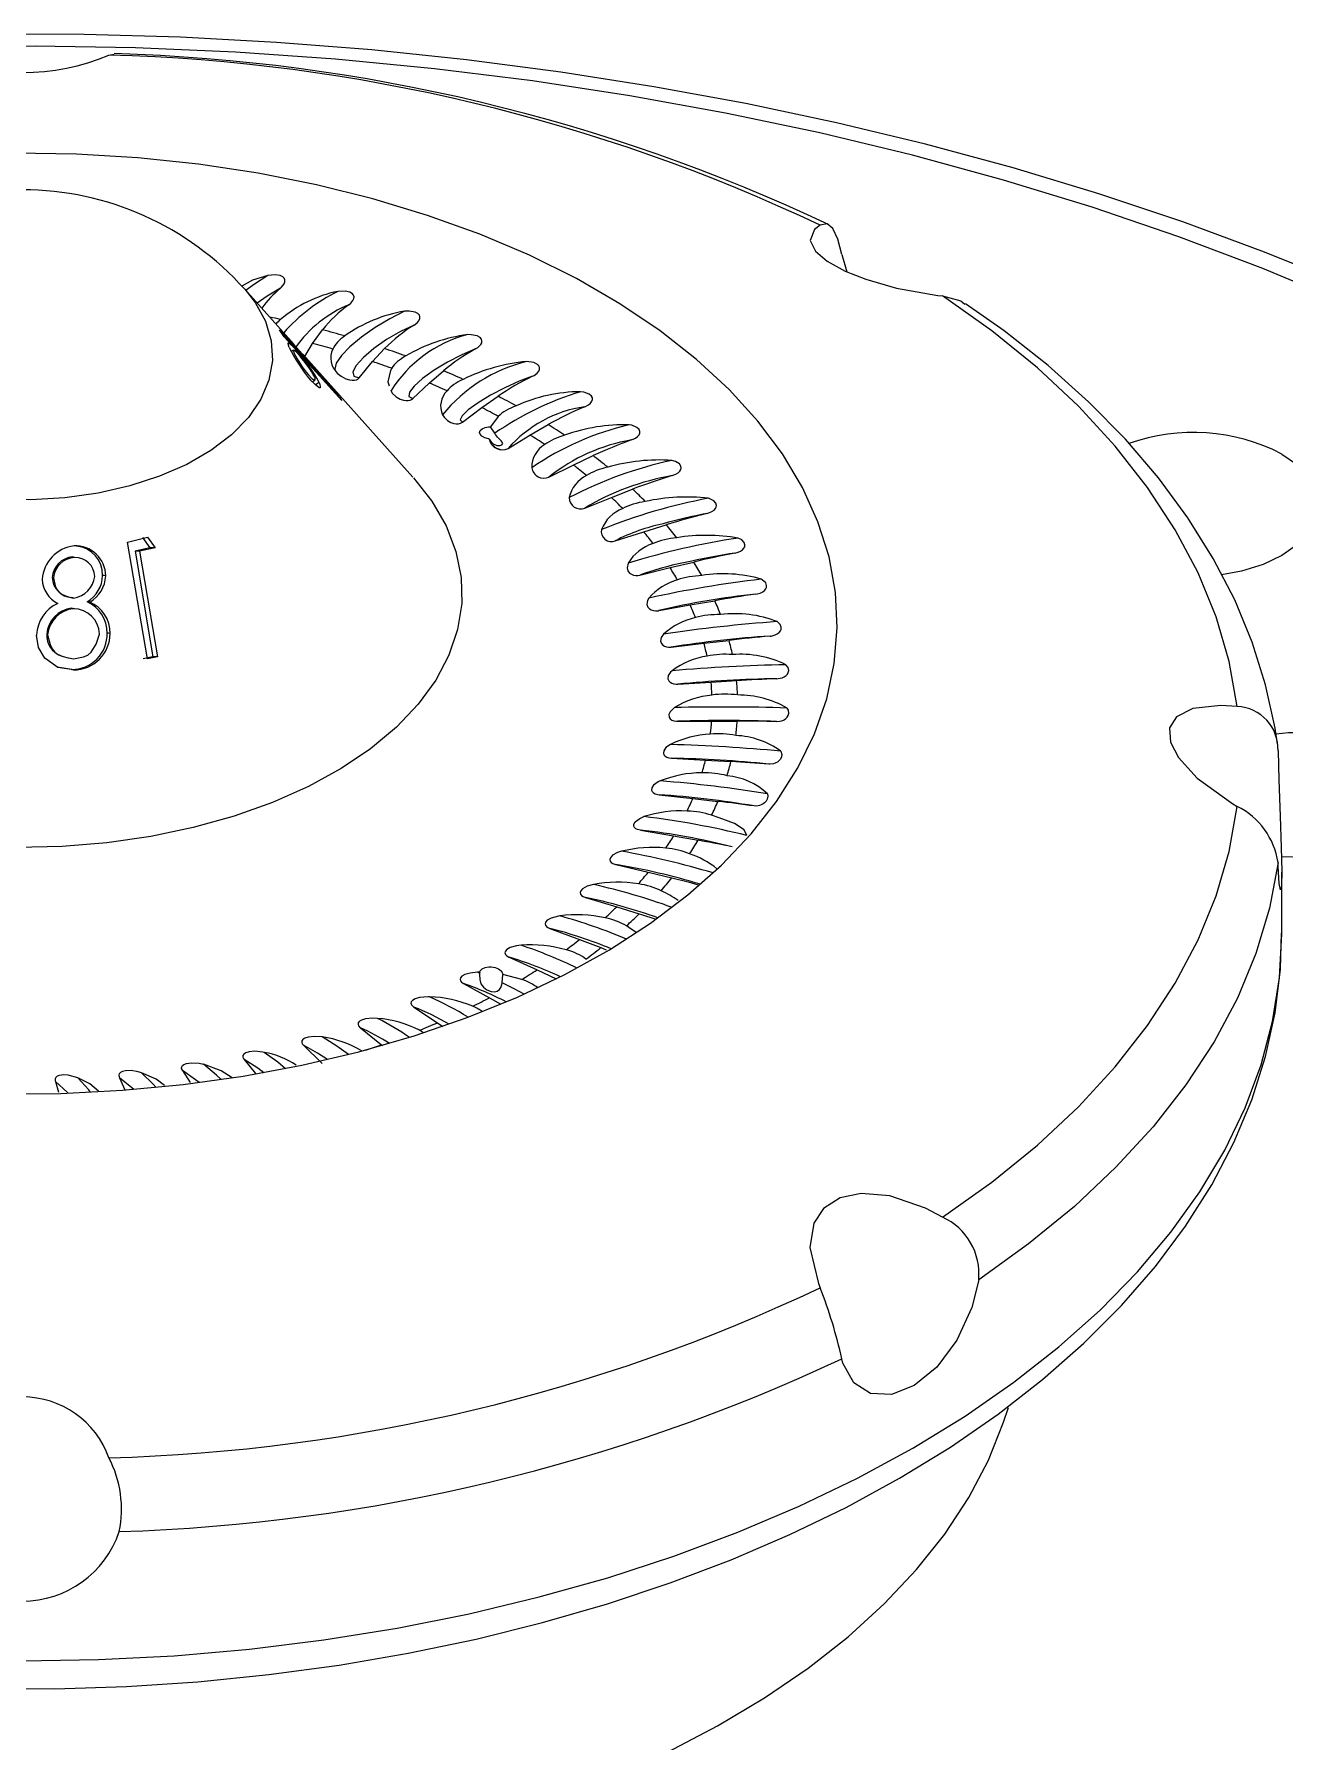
# Model space of a CAD drawing. Header units: millimetres. Extents: x 5 to 416, y 6 to 580.
# Drawn here: x 319.6 to 357.4, y 146.1 to 197.6 of the extents above; entities that cross this region are included whole.
import ezdxf

# ---------------------------------------------------------------- set-up
doc = ezdxf.new("R2010")
doc.units = ezdxf.units.MM
doc.linetypes.add('SLD-Solido', pattern=[0])
doc.layers.add('D', color=3, linetype='SLD-Solido', lineweight=25)

msp = doc.modelspace()

# ---------------------------------------------------------------- linework, layer by layer
at = {"layer": 'D'}
for p, q in [((321.88472, 196.97847), (322.04503, 197.00249)), ((344.00002, 190.9612), (344.15354, 190.44276)), ((327.47542, 188.24593), (325.98033, 189.91596)), ((327.03142, 188.68547), (328.38017, 187.18958)), ((327.1702, 188.47937), (327.03142, 188.68547)), ((328.03069, 188.28079), (328.32632, 188.69281)), ((328.91497, 186.55616), (327.1702, 188.47937)), ((327.45666, 188.07793), (327.39295, 188.0317)), ((328.38017, 187.18958), (327.46894, 188.24033)), ((327.79444, 187.88959), (328.03069, 188.28079)), ((329.83927, 187.73286), (330.20343, 188.12617)), ((331.0592, 184.24284), (327.73183, 187.95953)), ((329.43307, 187.23661), (329.83927, 187.73286)), ((328.01889, 187.11845), (328.09839, 187.17175)), ((328.23198, 187.10546), (328.117, 187.02548)), ((331.04962, 186.61459), (331.5461, 187.08524)), ((331.5461, 187.08524), (331.97529, 187.45604)), ((328.88549, 186.59882), (328.91497, 186.55616)), ((330.3901, 186.87392), (330.41711, 186.80078)), ((333.13476, 186.34415), (333.62484, 186.68888)), ((332.55277, 185.90409), (333.13476, 186.34415)), ((333.63206, 186.07938), (333.39656, 185.76157)), ((333.52493, 185.56756), (333.39656, 185.76157)), ((333.92805, 185.11195), (334.58994, 185.51674)), ((334.58994, 185.51674), (335.13619, 185.83208)), ((333.35793, 185.40037), (333.36657, 185.36603)), ((333.35793, 185.40037), (333.36841, 185.37896)), ((335.16221, 184.24581), (335.89763, 184.61097)), ((335.89763, 184.61097), (336.49479, 184.89389)), ((336.24337, 183.31401), (337.04523, 183.63557)), ((337.04523, 183.63557), (337.68755, 183.88333)), ((322.44877, 182.28831), (323.04438, 182.43015)), ((322.89459, 182.42554), (323.12249, 182.10817)), ((323.04438, 182.43015), (323.27784, 182.11441)), ((337.16111, 182.32552), (338.02169, 182.59993)), ((338.02169, 182.59993), (338.70298, 182.81016)), ((323.0436, 178.75899), (322.44877, 182.28831)), ((323.12249, 182.10817), (322.67125, 182.01108)), ((322.80863, 182.01229), (322.67125, 182.01108)), ((322.67125, 182.01108), (323.21346, 178.82749)), ((323.27784, 182.11441), (322.80863, 182.01229)), ((322.80863, 182.01229), (323.3449, 178.8272)), ((323.27784, 182.11441), (323.12249, 182.10817)), ((337.90659, 181.28986), (338.81761, 181.51403)), ((338.81761, 181.51403), (339.53132, 181.68469)), ((320.20832, 181.20245), (320.17293, 181.21714)), ((338.47265, 180.217), (339.42533, 180.38832)), ((339.42533, 180.38832), (340.16457, 180.51777)), ((339.83898, 179.23364), (340.59665, 179.32064)), ((323.21346, 178.82749), (322.92188, 178.76157)), ((323.3449, 178.8272), (323.0436, 178.75899)), ((323.3449, 178.8272), (323.21346, 178.82749)), ((338.85381, 179.11728), (339.83898, 179.23364)), ((320.7661, 178.44293), (320.32697, 178.51562)), ((339.04642, 178.00129), (340.05459, 178.06111)), ((340.05459, 178.06111), (340.82338, 178.10482)), ((339.04863, 176.87977), (340.07008, 176.88203)), ((340.07008, 176.88203), (340.84259, 176.88203)), ((338.86039, 175.76353), (339.8853, 175.70776)), ((339.8853, 175.70776), (340.65409, 175.66405)), ((338.48354, 174.66331), (339.50203, 174.54959)), ((339.50203, 174.54959), (340.2597, 174.46259)), ((337.9217, 173.58972), (338.92396, 173.41869)), ((338.92396, 173.41869), (339.66321, 173.28923)), ((337.18028, 172.55308), (338.15666, 172.32594)), ((338.15666, 172.32594), (338.87037, 172.15528)), ((357.27487, 170.46323), (357.27487, 172.33114)), ((336.26642, 171.56339), (337.20752, 171.28187)), ((337.20752, 171.28187), (337.88881, 171.07164)), ((335.18893, 170.63018), (336.08568, 170.29653)), ((336.08568, 170.29653), (336.728, 170.04877)), ((333.95817, 169.76243), (334.80194, 169.37942)), ((333.07203, 169.30547), (333.00539, 169.30461)), ((333.07203, 169.30547), (333.0704, 169.27894)), ((333.74995, 168.98489), (333.76641, 169.2435)), ((334.3433, 169.09233), (333.76641, 169.2435)), ((334.80194, 169.37942), (335.37871, 169.10617)), ((332.586, 168.9685), (333.36866, 168.53936)), ((333.36866, 168.53936), (333.71072, 168.3419)), ((331.08564, 168.25603), (331.79966, 167.78445)), ((329.47154, 167.63189), (330.11004, 167.12195)), ((331.79966, 167.78445), (331.95902, 167.67236)), ((327.75924, 167.10209), (328.31606, 166.55825)), ((330.11004, 167.12195), (330.13763, 167.09811)), ((325.96522, 166.67173), (326.30615, 166.25595)), ((320.26864, 166.01372), (320.36363, 165.69091)), ((322.2018, 166.12492), (322.36781, 165.76375)), ((324.10678, 166.34496), (324.33842, 165.97933))]:
    msp.add_line(p, q, dxfattribs=at)
at = {"layer": 'D', "flags": 128}
for points in [[(367.01455, 186.17136), (365.90261, 186.79879), (363.73177, 187.94536), (361.48048, 189.03509), (359.15291, 190.06621), (356.75337, 191.03706), (354.28629, 191.94605), (351.7562, 192.79172), (349.16768, 193.57269), (346.52545, 194.28771), (343.83427, 194.93563), (341.09901, 195.51539), (338.32458, 196.02607), (335.51598, 196.46682), (332.67826, 196.83694), (329.8165, 197.13582), (326.93586, 197.36299), (324.04148, 197.51805), (321.13857, 197.60078), (318.23234, 197.61102), (315.32798, 197.54877), (312.43075, 197.41413), (309.54583, 197.20733), (306.67839, 196.92869), (303.83359, 196.57869), (301.01651, 196.15789), (298.23221, 195.66697), (295.48568, 195.10674), (292.78185, 194.4781), (290.12558, 193.78206), (287.52164, 193.01974), (284.97472, 192.19236), (282.48942, 191.30122), (280.07025, 190.34775), (277.7216, 189.33345), (275.44778, 188.25993), (273.25299, 187.12888), (271.14131, 185.9421), (269.11673, 184.70148), (267.18314, 183.40903), (265.34434, 182.06689), (263.60404, 180.67737), (261.9658, 179.2429), (260.43301, 177.76606), (259.00892, 176.24963), (257.69661, 174.69658), (256.4989, 173.11007), (255.41835, 171.49348), (254.45718, 169.85032), (253.61727, 168.18427), (252.90009, 166.49903), (252.30668, 164.79831), (251.83769, 163.08573), (251.49345, 161.36474), (251.27399, 159.63862), (251.26215, 159.42291)], [(366.01463, 186.07234), (363.82262, 187.28101), (361.53693, 188.4304), (359.16237, 189.51809), (356.70391, 190.54178), (354.16674, 191.49933), (351.5562, 192.38872), (348.87777, 193.20809), (346.13708, 193.9557), (343.3399, 194.63), (340.49212, 195.22955), (337.5997, 195.7531), (334.66876, 196.19954), (331.70544, 196.56794), (328.71598, 196.85753), (325.70666, 197.06769), (322.68382, 197.19799), (319.65381, 197.24814), (316.623, 197.21805), (313.59777, 197.10777), (310.58448, 196.91754), (307.58946, 196.64776), (304.61902, 196.29899), (301.6794, 195.87197), (298.77678, 195.3676), (295.91727, 194.78694), (293.10689, 194.13121), (290.35153, 193.40178), (287.657, 192.6002), (285.02896, 191.72814), (282.47295, 190.78745), (279.99432, 189.78009), (277.59831, 188.7082), (275.28994, 187.57401), (273.07407, 186.37993), (270.95537, 185.12845), (268.93828, 183.82222), (267.02705, 182.46397), (265.2257, 181.05656), (263.53801, 179.60296), (261.96754, 178.10622), (260.51759, 176.56949), (259.1912, 174.996), (257.99117, 173.38907), (256.92003, 171.75205), (255.98001, 170.08842), (255.1731, 168.40164), (254.50101, 166.69529), (253.96513, 164.97295), (253.5666, 163.23823), (253.30626, 161.49479), (253.18465, 159.74629), (253.20203, 157.99641), (253.35835, 156.24883), (253.65331, 154.50723), (254.08626, 152.77526), (254.65631, 151.05658), (255.36225, 149.35479), (256.20261, 147.67347), (257.1756, 146.01616), (258.27919, 144.38635), (259.51106, 142.78746), (260.86861, 141.22285), (262.34898, 139.69582), (263.94908, 138.20957), (265.66552, 136.76724), (267.49471, 135.37185), (269.43279, 134.02634), (271.47569, 132.73354), (273.61911, 131.49617), (275.85855, 130.31683), (278.18929, 129.198), (280.60644, 128.14203), (283.1049, 127.15115), (285.67943, 126.22743), (288.32462, 125.37283), (291.03489, 124.58913), (293.80455, 123.87799), (296.62778, 123.24091), (299.49863, 122.67921), (302.41108, 122.19408), (305.35898, 121.78655), (308.33615, 121.45747), (311.33633, 121.20753), (314.3532, 121.03726), (317.38043, 120.94701), (320.41163, 120.93698), (323.44045, 121.00718), (326.46051, 121.15747), (329.46545, 121.38754), (332.44896, 121.6969), (335.40477, 122.08489), (338.32666, 122.55071), (341.20848, 123.09336), (344.04417, 123.71173), (346.82778, 124.40449), (349.55344, 125.17019), (352.21542, 126.00723), (354.80813, 126.91385), (357.32611, 127.88813), (359.76407, 128.92803), (362.11688, 130.03136), (364.37959, 131.1958), (366.54745, 132.4189), (368.61589, 133.69809), (370.58057, 135.03068), (372.43735, 136.41387), (374.18232, 137.84475), (375.81183, 139.32031), (377.32244, 140.83744), (378.71097, 142.39296), (379.97451, 143.9836), (381.1104, 145.606), (382.11624, 147.25676), (382.98993, 148.9324), (383.72963, 150.62941), (384.33378, 152.34421), (384.8011, 154.07319), (385.13063, 155.81273), (385.32165, 157.55916), (385.37378, 159.30881), (385.28691, 161.05799), (385.06121, 162.80305), (384.69716, 164.54029), (384.19552, 166.26607), (383.55736, 167.97675), (382.78401, 169.66875), (381.8771, 171.33851), (380.83853, 172.9825), (379.6705, 174.59728), (378.37545, 176.17944), (376.95611, 177.72567), (375.41547, 179.2327), (373.75677, 180.69738), (371.98349, 182.11661), (370.09935, 183.48742), (368.10834, 184.80692), (366.01463, 186.07234)], [(301.89065, 169.79449), (303.25518, 169.06425), (304.71148, 168.39567), (306.25119, 167.79258), (307.8655, 167.25845), (309.54516, 166.79633), (311.28056, 166.40886), (313.06174, 166.09827), (314.87851, 165.86634), (316.72046, 165.71438), (318.57705, 165.64329), (320.43763, 165.65345), (322.29155, 165.74482), (324.12819, 165.91687), (325.93704, 166.16861), (327.70772, 166.4986), (329.4301, 166.90495), (331.09431, 167.38535), (332.69082, 167.93702), (334.21049, 168.55681), (335.64461, 169.24118), (336.98496, 169.9862), (338.22387, 170.78761), (339.35424, 171.64081), (340.3696, 172.54092), (341.26413, 173.48279), (342.03271, 174.46101), (342.67093, 175.46998), (343.17514, 176.50393), (343.54246, 177.55693), (343.77077, 178.62295), (343.85877, 179.69589), (343.80596, 180.7696), (343.61263, 181.83792), (343.2799, 182.89475), (342.80967, 183.93402), (342.20464, 184.94979), (341.46827, 185.93623), (340.60477, 186.88769), (339.6191, 187.79873), (338.5169, 188.66413), (337.30448, 189.47893), (335.9888, 190.23846), (334.57737, 190.93837), (333.07829, 191.57466), (331.50015, 192.14368), (329.85199, 192.64216), (328.14324, 193.06726), (326.38369, 193.41654), (324.58342, 193.688), (322.75275, 193.88008), (320.90215, 193.99168), (319.04224, 194.02217), (317.18365, 193.97137), (315.33705, 193.83957), (313.513, 193.62752), (311.72195, 193.33645), (309.97417, 192.96801), (308.27966, 192.52432), (306.64813, 192.00792), (305.08892, 191.42176), (303.61097, 190.76921), (302.22274, 190.054), (300.93219, 189.28024), (299.7467, 188.45234), (298.67307, 187.57505), (297.71744, 186.65341), (296.88529, 185.69268), (296.18138, 184.69837), (295.60975, 183.67617), (295.17368, 182.63195), (294.87565, 181.57168), (294.71738, 180.50143), (294.69978, 179.42734), (294.82293, 178.35556), (295.08615, 177.29222), (295.48792, 176.24342), (296.02593, 175.21517), (296.69712, 174.21335), (297.49762, 173.2437), (298.42287, 172.31178), (299.46755, 171.42292), (300.62569, 170.58222), (301.89065, 169.79449)], [(343.34943, 191.84582), (343.17141, 191.71387), (343.03956, 191.38743), (343.20298, 191.06236), (343.55562, 190.76409), (344.09851, 190.46482), (344.72274, 190.21465), (345.64735, 189.94794), (346.90152, 189.72992), (347.04032, 189.71511)], [(344.00002, 190.9612), (343.88037, 191.42828), (343.72849, 191.74767), (343.55976, 191.88616), (343.34943, 191.84582)], [(326.68393, 190.32967), (326.21895, 190.18697), (325.89161, 190.00991)], [(326.68393, 190.32967), (326.25007, 190.04963), (326.01713, 189.87486)], [(327.06407, 189.94941), (327.08953, 189.97251), (327.17191, 190.07427), (327.19586, 190.13646), (327.19527, 190.20182), (327.17133, 190.25191), (327.13277, 190.2894), (327.05028, 190.3294), (326.89581, 190.35159), (326.68393, 190.32967)], [(325.98033, 189.91596), (326.29665, 189.5139), (326.60829, 188.94705), (326.78333, 188.36098), (326.81851, 187.76661), (326.71315, 187.17501), (326.46924, 186.5972), (326.09131, 186.04395), (325.5864, 185.52555), (324.96392, 185.05168), (324.23547, 184.63115), (323.4146, 184.2718), (322.51663, 183.98032), (321.55826, 183.76215), (320.55736, 183.62134), (319.53257, 183.56052), (318.50298, 183.58083), (317.48776, 183.68188), (316.50584, 183.86179), (315.5755, 184.11721), (314.71407, 184.44338), (313.9376, 184.83423), (313.26056, 185.28248), (312.69555, 185.77977), (312.2531, 186.31685), (311.94145, 186.8837), (311.76641, 187.46977), (311.73124, 188.06414), (311.83659, 188.65574), (312.0805, 189.23354), (312.45843, 189.7868), (312.56941, 189.91596)], [(327.06407, 189.94941), (326.65491, 189.70513), (326.36124, 189.49048)], [(329.12569, 189.44914), (329.18056, 189.49461), (329.24717, 189.57152), (329.27645, 189.63588), (329.28058, 189.68995), (329.26398, 189.74051), (329.23129, 189.78074), (329.15813, 189.82563), (329.01628, 189.85837), (328.79121, 189.84966)], [(355.93129, 177.3238), (355.68772, 178.68093), (355.29354, 180.02622), (354.75038, 181.35409), (354.06049, 182.65907), (353.22672, 183.93574), (352.25251, 185.17884), (351.14191, 186.38321), (349.89949, 187.54388), (348.53041, 188.65605), (347.04032, 189.71511)], [(347.04032, 189.71511), (347.58974, 189.56324), (347.71626, 189.46245)], [(330.80683, 189.25272), (330.35729, 189.02292), (329.9132, 188.7554), (329.50441, 188.46815), (329.1584, 188.18049), (328.89843, 187.91174), (328.74198, 187.67997), (328.69956, 187.50077), (328.7198, 187.43881)], [(331.09243, 188.83461), (331.18103, 188.9028), (331.23237, 188.96111), (331.26442, 189.02934), (331.26761, 189.08144), (331.25144, 189.12945), (331.20891, 189.17856), (331.12072, 189.22595), (330.94405, 189.25664), (330.80683, 189.25272)], [(357.14363, 176.18478), (357.07329, 176.67488), (356.78883, 177.978), (356.38265, 179.26677), (355.85522, 180.53915), (355.2073, 181.79169), (354.43999, 183.02055), (353.55497, 184.22151), (352.55468, 185.3901), (351.44238, 186.52178), (350.22207, 187.61215), (348.89837, 188.65709), (347.72736, 189.47739)], [(331.09243, 188.83461), (330.67775, 188.63717), (330.25919, 188.3932), (329.87518, 188.1251), (329.56096, 187.85747), (329.34536, 187.61488), (329.24819, 187.41959), (329.27835, 187.28952), (329.43307, 187.23661)], [(327.32499, 188.15669), (327.29234, 188.26855), (327.29112, 188.29994), (327.31085, 188.30047), (327.35118, 188.27056), (327.41078, 188.21251), (327.56078, 188.04801)], [(327.37695, 188.34793), (328.14895, 187.48397), (328.88549, 186.59882)], [(327.64289, 187.90523), (327.54188, 188.01436), (327.49596, 188.05923), (327.46847, 188.07921), (327.45396, 188.056), (327.46493, 187.9929)], [(332.94537, 188.11176), (332.53391, 187.93775), (332.10482, 187.71782), (331.69749, 187.47216), (331.3493, 187.22332), (331.0922, 186.99413), (330.9498, 186.80564), (330.93515, 186.67513), (331.04962, 186.61459)], [(332.94537, 188.11176), (333.02018, 188.16008), (333.1058, 188.24391), (333.13412, 188.29824), (333.14138, 188.35592), (333.12773, 188.40368), (333.08676, 188.45531), (332.99714, 188.50711), (332.81156, 188.54353), (332.7114, 188.5446)], [(334.66666, 187.28755), (334.71703, 187.31453), (334.80704, 187.37931), (334.85699, 187.43837), (334.87919, 187.49079), (334.88112, 187.54398), (334.86498, 187.58898), (334.81572, 187.64436), (334.70491, 187.69992), (334.48656, 187.73213)], [(327.90196, 187.3359), (328.00752, 187.22647), (328.05229, 187.18675), (328.0816, 187.1691), (328.09817, 187.17166), (328.10518, 187.19237), (328.1036, 187.22357), (328.09761, 187.25995)], [(328.23198, 187.10546), (328.25122, 187.04034), (328.26262, 186.98205), (328.25751, 186.94291), (328.22531, 186.94161), (328.10258, 187.03665), (327.95528, 187.18063)], [(328.77402, 187.38618), (328.892, 187.28691), (329.02916, 187.21572), (329.13928, 187.18158), (329.22589, 187.16862), (329.29413, 187.16909), (329.35498, 187.18143), (329.39727, 187.20183), (329.43307, 187.23661)], [(330.41649, 187.52919), (330.37961, 187.4659), (330.2981, 187.12307), (330.34244, 187.00298)], [(334.66666, 187.28755), (334.26238, 187.13667), (333.8269, 186.94126), (333.40016, 186.71926), (333.02135, 186.49103), (332.72523, 186.27753), (332.53897, 186.09836), (332.47967, 185.96995), (332.55277, 185.90409)], [(330.41711, 186.80078), (330.43284, 186.7794), (330.55579, 186.66526), (330.67529, 186.60044), (330.77209, 186.56891), (330.85113, 186.55636), (330.91609, 186.55662), (330.97393, 186.56817), (331.01757, 186.58832), (331.04962, 186.61459)], [(336.23971, 186.3699), (336.35117, 186.4284), (336.41183, 186.47677), (336.45746, 186.53722), (336.47378, 186.5874), (336.47173, 186.63609), (336.44565, 186.69136), (336.37597, 186.7522), (336.2173, 186.80923), (336.11523, 186.82313)], [(331.95289, 186.12523), (331.99628, 186.05495), (332.10101, 185.9548), (332.20505, 185.89615), (332.29109, 185.86704), (332.36397, 185.85506), (332.437, 185.85653), (332.49105, 185.86937), (332.54834, 185.90055), (332.55277, 185.90409)], [(333.35793, 185.40037), (333.33663, 185.4041), (333.22812, 185.4353), (333.14151, 185.48138), (333.08593, 185.53694), (333.06701, 185.59643), (333.08709, 185.65415), (333.1446, 185.70415), (333.23325, 185.74079), (333.34272, 185.75965), (333.39656, 185.76157)], [(333.36841, 185.37896), (333.38545, 185.34836), (333.47468, 185.25298), (333.5854, 185.2029), (333.68052, 185.19919), (333.74427, 185.22292), (333.76701, 185.26088), (333.7511, 185.3018), (333.71561, 185.34436), (333.66332, 185.39827), (333.61109, 185.45376), (333.54755, 185.53283), (333.52493, 185.56756)], [(337.64938, 185.36767), (337.77349, 185.4257), (337.83368, 185.47025), (337.88055, 185.52671), (337.90013, 185.57589), (337.90197, 185.62408), (337.88082, 185.6812), (337.81634, 185.74625), (337.66145, 185.81108), (337.58171, 185.82634)], [(338.88209, 184.29049), (338.98728, 184.33084), (339.05678, 184.37172), (339.11536, 184.4269), (339.1431, 184.47451), (339.1537, 184.5233), (339.14443, 184.57991), (339.09926, 184.6466), (338.97827, 184.72027), (338.8719, 184.75137)], [(357.27984, 184.94336), (357.7462, 184.61531), (358.09274, 184.24104), (358.30614, 183.83493), (358.37819, 183.41259), (358.30613, 182.99026), (358.09274, 182.58415), (357.7462, 182.20988), (357.27984, 181.88183), (356.71158, 181.6126), (356.06325, 181.41255), (355.45729, 181.30134)], [(331.07518, 184.22493), (331.62597, 183.52028), (332.05803, 182.77235), (332.35458, 182.00273), (332.51249, 181.2196), (332.53007, 180.43124), (332.40715, 179.64601), (332.14502, 178.87224), (331.74646, 178.11814), (331.2157, 177.39168), (330.55837, 176.70058), (329.78143, 176.05217), (328.89311, 175.4533), (327.90284, 174.91034), (326.82111, 174.42904), (325.65939, 174.01449), (324.42999, 173.6711), (323.14595, 173.4025), (321.82087, 173.21155), (320.4688, 173.10026), (319.10408, 173.06981), (317.74117, 173.12053), (316.39452, 173.25188), (315.07839, 173.46247), (313.80676, 173.75007), (312.59308, 174.11162), (311.45023, 174.54329), (310.39033, 175.04051), (309.42461, 175.59802), (308.5633, 176.20989), (307.81553, 176.86964), (307.18924, 177.57028), (306.69106, 178.30438), (306.32627, 179.06416), (306.09874, 179.84157), (306.01087, 180.62836), (306.06361, 181.4162), (306.2564, 182.19673), (306.58718, 182.96168), (307.05245, 183.70294), (307.47727, 184.22798)], [(339.92598, 183.14876), (339.98631, 183.16622), (340.07819, 183.2055), (340.14637, 183.25307), (340.18581, 183.29823), (340.20919, 183.34825), (340.21482, 183.39445), (340.19831, 183.4574), (340.13305, 183.5332), (339.97335, 183.60858)], [(340.77099, 181.95345), (340.86721, 181.97883), (340.93989, 182.01015), (341.0068, 182.05637), (341.04525, 182.09986), (341.0688, 182.1473), (341.07648, 182.20277), (341.05735, 182.27141), (340.97941, 182.35553), (340.87546, 182.40896)], [(320.84574, 181.82512), (320.81488, 181.83136), (320.78402, 181.83759)], [(337.54834, 181.64955), (337.5175, 181.50957), (337.54489, 181.41663), (337.5966, 181.35264), (337.65314, 181.31378), (337.71211, 181.29024), (337.77859, 181.27823), (337.84042, 181.27851), (337.90659, 181.28986)], [(320.20832, 181.20245), (320.26662, 180.96153), (320.31598, 180.85318), (320.38014, 180.77277), (320.46404, 180.71291), (320.57672, 180.66269), (320.6951, 180.62687), (320.81906, 180.59656)], [(321.78673, 181.2693), (321.73944, 181.27326), (321.69215, 181.27722)], [(341.40897, 180.71608), (341.53639, 180.7467), (341.61249, 180.78262), (341.66484, 180.82231), (341.7045, 180.87106), (341.72444, 180.91618), (341.7304, 180.97694), (341.70312, 181.05476), (341.5973, 181.14948), (341.56955, 181.16408)], [(320.81907, 180.59656), (320.79092, 180.60307), (320.76278, 180.60959)], [(321.30413, 180.47587), (321.26752, 180.48142), (321.23092, 180.48697)], [(338.17516, 180.59529), (338.13641, 180.52586), (338.11901, 180.40354), (338.14749, 180.32668), (338.19494, 180.27346), (338.24815, 180.23994), (338.31598, 180.21712), (338.37934, 180.20952), (338.46567, 180.21576), (338.47265, 180.217)], [(320.81235, 180.27647), (320.78485, 180.28305), (320.75734, 180.28962)], [(320.89755, 180.2578), (320.84993, 180.26848), (320.80197, 180.27941)], [(341.8338, 179.44857), (341.86313, 179.45184), (341.98903, 179.4827), (342.05293, 179.51418), (342.11007, 179.55949), (342.14561, 179.60562), (342.16496, 179.64977), (342.17172, 179.71591), (342.13955, 179.80267), (342.04893, 179.88592)], [(319.9466, 178.77954), (319.75939, 179.10649), (319.70081, 179.48233)], [(320.03428, 179.49215), (320.02124, 179.49974), (320.00821, 179.50734)], [(320.03428, 179.49215), (320.10973, 179.19134), (320.16945, 179.06259), (320.2554, 178.95969), (320.36239, 178.88882), (320.50577, 178.83144), (320.65615, 178.79245), (320.71424, 178.78029), (320.81352, 178.76068)], [(320.81352, 178.76068), (321.11432, 178.82207), (321.24446, 178.87682), (321.35096, 178.95991), (321.49798, 179.20555), (321.55041, 179.35381), (321.5968, 179.50935)], [(321.92019, 179.53068), (321.87518, 179.53502), (321.83016, 179.53935)], [(338.61996, 179.51064), (338.54761, 179.40419), (338.53013, 179.29334), (338.55416, 179.22524), (338.59696, 179.17609), (338.64724, 179.14416), (338.71085, 179.12243), (338.77348, 179.1141), (338.85381, 179.11728)], [(320.4288, 178.85828), (320.44029, 178.85406), (320.45162, 178.84987)], [(320.81591, 178.4293), (320.34459, 178.50373), (319.9466, 178.77954)], [(320.81591, 178.4293), (320.791, 178.43612), (320.7661, 178.44293)], [(338.87845, 178.40604), (338.83357, 178.36409), (338.76203, 178.25584), (338.75152, 178.15949), (338.77503, 178.10089), (338.81545, 178.05754), (338.86497, 178.02817), (338.92566, 178.00883), (339.00507, 178.00029), (339.04642, 178.00129)], [(342.04136, 178.16313), (342.08138, 178.16583), (342.19774, 178.19055), (342.25974, 178.21835), (342.31719, 178.25931), (342.35649, 178.303), (342.38089, 178.34596), (342.39687, 178.41168), (342.37966, 178.50011), (342.30898, 178.58678)], [(338.94815, 177.29214), (338.8147, 177.16631), (338.78031, 177.08795), (338.78754, 177.00155), (338.81686, 176.95645), (338.86918, 176.91705), (338.9291, 176.89379), (339.00863, 176.881), (339.04863, 176.87977)], [(342.02968, 176.87213), (342.11983, 176.87763), (342.18929, 176.89377), (342.26124, 176.92557), (342.30987, 176.95963), (342.34937, 176.99971), (342.38259, 177.05171), (342.403, 177.12212), (342.3874, 177.21911), (342.3472, 177.27919)], [(355.93129, 177.3238), (355.43846, 177.35227), (354.5863, 177.26113), (354.09353, 177.01481), (353.89031, 176.68081), (353.92068, 176.24446), (354.157, 175.78852), (354.72656, 175.16452), (355.79442, 174.39125), (355.93129, 174.31053)], [(338.82839, 176.17965), (338.69375, 176.08481), (338.62461, 175.98842), (338.6135, 175.91633), (338.63172, 175.86327), (338.66652, 175.82418), (338.71991, 175.79263), (338.77895, 175.77406), (338.86039, 175.76353)], [(342.16322, 175.97573), (342.19407, 175.87403), (342.18208, 175.80241), (342.1494, 175.73833), (342.11081, 175.69226), (342.0578, 175.64923), (342.00591, 175.62064), (341.93557, 175.59703), (341.82762, 175.58654), (341.79885, 175.58801)], [(357.16244, 175.98922), (357.18565, 175.10994), (357.2264, 174.02028), (357.26091, 173.07307), (357.27483, 172.35551), (357.264, 171.91866), (357.23369, 171.79206), (357.19601, 171.98672), (357.16589, 172.49638), (357.16244, 172.61678)], [(357.25717, 172.80041), (357.2666, 172.79954), (357.94511, 172.77901), (358.61618, 172.84037), (359.25049, 172.98093), (359.82031, 173.19456), (360.30074, 173.4719), (360.67079, 173.80086), (360.91428, 174.16703), (361.02056, 174.55443), (360.985, 174.94613), (360.80915, 175.32499), (360.5007, 175.67447), (360.07311, 175.97929)], [(338.52031, 175.0793), (338.45955, 175.05013), (338.31978, 174.94971), (338.26617, 174.86631), (338.2602, 174.80371), (338.27946, 174.75613), (338.31502, 174.71964), (338.36672, 174.69089), (338.44293, 174.66919), (338.48354, 174.66331)], [(341.75881, 174.68896), (341.77062, 174.62222), (341.74886, 174.52854), (341.71411, 174.4704), (341.66959, 174.4211), (341.62319, 174.38418), (341.56993, 174.35381), (341.51804, 174.33399), (341.43709, 174.31946), (341.3511, 174.32313)], [(347.04032, 161.91922), (348.53041, 162.97828), (349.89949, 164.09045), (351.14191, 165.25112), (352.25251, 166.45549), (353.22672, 167.69859), (354.06049, 168.97526), (354.75038, 170.28024), (355.29354, 171.60811), (355.68772, 172.9534), (355.93129, 174.31053)], [(337.9217, 173.58972), (337.83738, 173.6113), (337.78154, 173.6391), (337.74133, 173.67622), (337.72213, 173.71518), (337.72249, 173.77251), (337.76717, 173.85018), (337.90221, 173.94869), (338.02689, 174.00168)], [(341.13787, 173.43126), (341.05568, 173.60445), (340.76557, 173.79234), (340.29763, 173.96836), (340.07169, 174.04404)], [(337.35288, 172.95717), (337.23376, 172.91787), (337.08277, 172.83532), (337.01651, 172.76309), (336.99815, 172.70493), (337.00729, 172.6583), (337.0419, 172.61412), (337.08956, 172.5836), (337.17289, 172.55481), (337.18028, 172.55308)], [(357.16244, 172.61678), (356.90258, 171.23981), (356.49271, 169.87505), (355.93445, 168.52795), (355.23004, 167.20387), (354.38229, 165.9081), (353.39458, 164.64579), (352.27083, 163.42198), (351.01554, 162.24156), (349.63371, 161.10922), (348.13085, 160.02948)], [(338.87037, 172.15528), (339.36678, 172.03048), (339.66517, 171.9463)], [(336.50477, 171.95583), (336.31179, 171.89985), (336.17888, 171.82621), (336.1208, 171.76203), (336.1044, 171.70855), (336.11362, 171.66429), (336.14614, 171.62273), (336.19247, 171.59197), (336.26642, 171.56339)], [(337.88881, 171.07164), (337.95853, 171.04997), (338.35276, 170.91866)], [(335.49072, 171.00729), (335.44905, 171.00089), (335.23028, 170.94206), (335.11261, 170.87618), (335.06108, 170.81852), (335.04632, 170.76886), (335.05574, 170.72618), (335.08679, 170.68642), (335.13277, 170.65483), (335.18893, 170.63018)], [(337.78872, 170.50339), (337.57603, 170.65434), (337.49844, 170.70262)], [(281.27585, 170.30552), (281.3442, 169.13871), (281.55193, 167.81902), (281.89731, 166.50898), (282.37908, 165.21337), (282.99548, 163.93692), (283.74425, 162.68428), (284.62268, 161.46003), (285.62754, 160.26862), (286.75518, 159.11442), (288.00149, 158.00163), (289.3619, 156.9343), (290.83146, 155.91635), (292.40481, 154.95147), (294.07621, 154.04319), (295.83955, 153.19483), (297.68841, 152.40948), (299.61603, 151.69001), (301.61539, 151.03904), (303.67919, 150.45894), (305.79988, 149.95184), (307.96975, 149.51958), (310.18088, 149.16374), (312.42518, 148.88562), (314.69448, 148.68624), (316.98049, 148.56631), (319.27487, 148.52629), (321.56925, 148.56631), (323.85527, 148.68624), (326.12456, 148.88562), (328.36886, 149.16374), (330.57999, 149.51958), (332.74986, 149.95184), (334.87056, 150.45894), (336.93435, 151.03904), (338.93371, 151.69001), (340.86133, 152.40948), (342.71019, 153.19483), (344.47353, 154.04319), (346.14493, 154.95147), (347.71828, 155.91635), (349.18784, 156.9343), (350.54826, 158.00163), (351.79456, 159.11442), (352.9222, 160.26862), (353.92706, 161.46003), (354.80549, 162.68428), (355.55426, 163.93692), (356.17066, 165.21337), (356.65243, 166.50898), (356.99781, 167.81902), (357.20554, 169.13871), (357.27487, 170.46323)], [(281.28881, 170.28912), (281.31867, 169.35628), (281.48455, 168.04434), (281.77311, 166.74273), (282.18356, 165.45448), (282.71523, 164.18274), (283.36737, 162.93097), (284.13884, 161.70301), (285.02796, 160.50311), (286.03224, 159.33574), (287.1484, 158.20544), (288.37242, 157.11659), (289.69966, 156.07332), (291.12503, 155.07935), (292.6431, 154.13805), (294.24823, 153.25241), (295.93444, 152.42515), (297.69586, 151.65859), (299.52651, 150.95479), (301.4203, 150.31561), (303.37103, 149.74274), (305.37236, 149.23768), (307.41787, 148.80172), (309.50101, 148.43601), (311.61513, 148.14151), (313.75351, 147.91899), (315.90937, 147.76904), (318.07587, 147.69204), (320.24613, 147.6882), (322.41328, 147.75752), (324.5704, 147.89982), (326.71063, 148.1147), (328.82721, 148.4016), (330.91345, 148.75974), (332.96272, 149.18821), (334.96854, 149.68589), (336.92453, 150.2515), (338.82446, 150.88362), (340.66222, 151.58066), (342.43187, 152.3409), (344.12758, 153.16246), (345.74368, 154.04332), (347.27462, 154.98126), (348.71493, 155.97388), (350.05908, 157.01834), (351.30175, 158.11152), (352.43785, 159.24987), (353.46252, 160.42935), (354.37131, 161.64536), (355.16037, 162.89274), (355.82661, 164.16593), (356.36791, 165.45918), (356.7831, 166.76676), (357.07192, 168.0833), (357.23477, 169.40396), (357.26554, 170.48267)], [(334.32051, 170.12071), (334.18469, 170.10379), (333.99648, 170.05182), (333.89302, 169.99284), (333.84728, 169.94046), (333.83428, 169.89391), (333.84814, 169.84522), (333.88145, 169.80763), (333.95066, 169.76579), (333.95817, 169.76243)], [(336.728, 170.04877), (336.7949, 170.02273), (336.8884, 169.98317)], [(333.00539, 169.30461), (332.78271, 169.28322), (332.62194, 169.237), (332.53159, 169.18394), (332.4912, 169.13585), (332.48011, 169.09168), (332.49355, 169.04608), (332.52559, 169.0086), (332.586, 168.9685)], [(333.0704, 169.27894), (333.06847, 169.24057), (333.07168, 169.09175), (333.10981, 168.95541), (333.18608, 168.85243), (333.29217, 168.77786), (333.41592, 168.73102), (333.52071, 168.72051), (333.59913, 168.73822), (333.66538, 168.78407), (333.70808, 168.84505), (333.74163, 168.9413), (333.74995, 168.98489)], [(333.07203, 169.30547), (333.09019, 169.34719), (333.15011, 169.4087), (333.23946, 169.45103), (333.34818, 169.47004), (333.42059, 169.46933), (333.53669, 169.44815), (333.63915, 169.40502), (333.7165, 169.34503), (333.75967, 169.27504), (333.76641, 169.2435)], [(331.55805, 168.56685), (331.51593, 168.5678), (331.25724, 168.54653), (331.12095, 168.50537), (331.04188, 168.45718), (331.00621, 168.41249), (330.997, 168.36987), (331.01045, 168.32651), (331.05121, 168.28058), (331.08564, 168.25603)], [(334.41296, 168.64718), (334.11164, 168.80809), (333.74995, 168.98489)], [(329.99241, 167.91454), (329.84144, 167.92146), (329.62313, 167.90034), (329.50579, 167.86258), (329.43791, 167.81887), (329.40649, 167.77661), (329.40015, 167.72828), (329.41712, 167.68675), (329.46838, 167.63428), (329.47154, 167.63189)], [(328.32356, 167.35396), (328.09175, 167.37133), (327.89848, 167.351), (327.79759, 167.31705), (327.73693, 167.27653), (327.70832, 167.23599), (327.7029, 167.19038), (327.71878, 167.14899), (327.75924, 167.10209)], [(328.48151, 166.67031), (328.18039, 166.86725), (327.75924, 167.10209)], [(329.10867, 166.82239), (328.75954, 167.0781), (328.32356, 167.35396)], [(324.10678, 166.34496), (324.10168, 166.35223), (324.07812, 166.40443), (324.07919, 166.45033), (324.10401, 166.49301), (324.14492, 166.52498), (324.22667, 166.55771), (324.36999, 166.57761), (324.60814, 166.55884), (324.74133, 166.52866)], [(325.60215, 166.11758), (325.26974, 166.33037), (324.74133, 166.52866)], [(325.27476, 166.0667), (325.12958, 166.20594), (324.74133, 166.52866)], [(326.56756, 166.89052), (326.52683, 166.89852), (326.28955, 166.92231), (326.11213, 166.90631), (326.01705, 166.87594), (325.95864, 166.83845), (325.92941, 166.79919), (325.92218, 166.75497), (325.93547, 166.7129), (325.96522, 166.67173)], [(326.56315, 166.27556), (326.37501, 166.41332), (325.96522, 166.67173)], [(327.21255, 166.39766), (326.98167, 166.59055), (326.56756, 166.89052)], [(320.94903, 166.12266), (320.65272, 166.20658), (320.51947, 166.21506), (320.3876, 166.19663), (320.32436, 166.17006), (320.27819, 166.12998), (320.25929, 166.08782), (320.26268, 166.03098), (320.26864, 166.01372)], [(320.64955, 165.65977), (320.62126, 165.69002), (320.26864, 166.01372)], [(321.57432, 165.71723), (321.31126, 165.93569), (320.94903, 166.12266)], [(321.32945, 165.68722), (321.27462, 165.75935), (320.94903, 166.12266)], [(322.86246, 166.27189), (322.7645, 166.3017), (322.55843, 166.3385), (322.38911, 166.33614), (322.29586, 166.31454), (322.23364, 166.28301), (322.19784, 166.24671), (322.18225, 166.20426), (322.18997, 166.15009), (322.2018, 166.12492)], [(322.63222, 165.77053), (322.57715, 165.82186), (322.2018, 166.12492)], [(323.55614, 165.89375), (323.30518, 166.07637), (322.86246, 166.27189)], [(323.30915, 165.82996), (323.2211, 165.92798), (322.86246, 166.27189)], [(324.60837, 165.97557), (324.50125, 166.06374), (324.10678, 166.34496)], [(347.04032, 161.91922), (346.52137, 162.18962), (345.44808, 162.55889), (344.58779, 162.63612), (343.94775, 162.50376), (343.44781, 162.1797), (343.15779, 161.73659), (343.03865, 161.00489), (343.29467, 159.91506), (343.34943, 159.78851)], [(348.13085, 160.02948), (347.92204, 159.19457), (347.46741, 158.20388), (346.86341, 157.39285), (346.18286, 156.83469), (345.49446, 156.56505), (344.86514, 156.59618), (344.35893, 156.92089), (344.03428, 157.51539), (344.00002, 157.6448)], [(297.93792, 146.77249), (299.42705, 145.96904), (301.00674, 145.22545), (302.66979, 144.54513), (304.4086, 143.93117), (306.21524, 143.38638), (308.08147, 142.91323), (309.99877, 142.5139), (311.95839, 142.19021), (313.95141, 141.94362), (315.9687, 141.77527), (318.00109, 141.68592), (320.03929, 141.67598), (322.07399, 141.7455), (324.09593, 141.89416), (326.09587, 142.12128), (328.06469, 142.42583), (329.9934, 142.80641), (331.8732, 143.26128), (333.69553, 143.78838), (335.45205, 144.3853), (337.13476, 145.04931), (338.73598, 145.77739), (340.2484, 146.56621), (341.66513, 147.41218), (342.9797, 148.31142), (344.1861, 149.25985), (345.27884, 150.25313), (346.25293, 151.28673), (347.10393, 152.35594), (347.82795, 153.45587), (348.42168, 154.58151), (348.88243, 155.72772), (349.02504, 156.1773)]]:
    msp.add_lwpolyline(points, dxfattribs=at)
at = {"layer": 'D'}
for centre, radius, start, end in [((319.27487, 203.2227), 6.7677, 247.316902, 292.683098), ((320.44866, 143.5239), 53.47385, 64.642747, 88.461117), ((320.46246, 142.77627), 54.2702, 64.767209, 88.327973), ((319.27487, 183.91289), 9, 41.836538, 138.163462), ((329.11762, 187.46633), 3.22223, 129.591348, 144.447752), ((329.57788, 186.06842), 3.8622, 101.752525, 130.586579), ((331.09363, 185.15768), 5.22646, 116.137902, 138.82455), ((330.57042, 185.99464), 3.74443, 112.695597, 144.72824), ((331.6159, 186.01662), 4.24067, 125.960105, 140.870564), ((331.53441, 184.94154), 4.37215, 99.579249, 125.415633), ((319.91284, 156.98545), 32.80519, 77.407034, 77.998075), ((320.45826, 159.17982), 30.54378, 73.75892, 75.072341), ((333.73757, 184.60331), 4.99005, 122.010901, 135.091631), ((331.87476, 190.40316), 5.07415, 206.27808, 219.42641), ((320.41884, 159.8407), 29.44111, 73.785686, 75.016266), ((329.21048, 187.84182), 0.63095, 154.770146, 226.232154), ((321.31114, 161.88369), 27.70813, 69.879405, 71.281), ((333.67245, 184.80564), 3.86051, 104.415125, 148.19244), ((333.34256, 183.67844), 4.90692, 97.390306, 120.6282), ((336.01853, 182.51987), 6.38072, 118.792034, 129.321067), ((330.44653, 189.50237), 3.34192, 206.85125, 220.411254), ((323.47614, 184.42907), 5.4572, 29.369023, 41.54059), ((324.68564, 185.33841), 3.91585, 29.387137, 40.957154), ((321.24301, 162.45068), 26.70364, 69.907968, 71.221334), ((335.58514, 183.19902), 4.66433, 103.622761, 141.144477), ((334.97146, 182.32287), 5.43095, 95.122451, 116.205738), ((322.30909, 165.16026), 23.79133, 65.73592, 67.154263), ((322.422, 164.70843), 24.67223, 65.704595, 67.219116), ((337.91994, 180.42024), 7.59893, 115.348546, 124.417872), ((332.53332, 186.39318), 0.6393, 134.407583, 204.779918), ((338.88242, 177.81451), 9.42403, 107.075456, 124.645122), ((323.75506, 167.47243), 21.60288, 61.15975, 62.814488), ((336.14131, 182.08858), 4.73462, 90.315636, 114.530216), ((323.59587, 167.82841), 20.82842, 61.193635, 62.743486), ((336.82278, 182.54547), 3.86862, 98.66849, 138.439598), ((340.25, 176.74046), 10.43114, 112.609857, 119.35668), ((325.05322, 170.30987), 17.94987, 56.195236, 57.906834), ((339.60358, 177.2669), 8.79499, 103.290489, 124.322361), ((325.26023, 170.03676), 18.62865, 56.158143, 57.98449), ((337.4524, 180.48259), 5.34531, 88.613795, 109.881695), ((354.61094, 179.78251), 5.81011, 62.654535, 109.584532), ((333.44409, 185.36158), 0.07765, 167.063451, 176.71008), ((333.75625, 185.47974), 0.40593, 196.266892, 295.038244), ((333.76154, 185.45091), 0.3778, 220.028968, 260.866195), ((335.41481, 184.55189), 0.77057, 119.113824, 181.591053), ((338.57996, 179.98659), 5.46095, 99.811434, 128.744779), ((342.24195, 172.53198), 13.63255, 109.687066, 114.934157), ((335.00968, 184.58146), 0.36868, 187.945544, 294.439069), ((341.45707, 172.8044), 12.22348, 102.209835, 117.703144), ((326.60071, 172.47306), 15.28927, 50.645441, 52.550022), ((326.86866, 172.28662), 15.86208, 50.603884, 52.636871), ((338.49943, 179.07616), 5.68742, 86.245079, 105.955957), ((336.73413, 183.41592), 0.98251, 116.489555, 167.61348), ((340.21678, 176.63029), 7.77561, 99.883757, 120.731086), ((344.06621, 167.12521), 17.93104, 106.804915, 110.83836), ((336.11009, 183.62205), 0.33563, 179.210053, 293.396672), ((343.14527, 166.79458), 17.11057, 100.683188, 111.963884), ((328.1684, 174.25656), 12.91372, 44.443832, 46.575695), ((328.4855, 174.12795), 13.41064, 44.398502, 46.671888), ((339.32347, 177.66017), 5.98381, 83.765045, 102.118348), ((337.7981, 182.24186), 1.13378, 111.206331, 158.180827), ((342.69661, 168.41862), 14.98844, 100.652456, 105.815807), ((345.65664, 160.07196), 23.7777, 103.946158, 107.004367), ((337.04279, 182.60447), 0.30301, 168.812237, 292.983394), ((339.82142, 177.12321), 5.84306, 101.949877, 117.083863), ((344.55718, 158.61078), 24.0813, 98.794276, 106.920764), ((329.64799, 175.60175), 10.91299, 37.501967, 39.886646), ((330.03094, 175.53456), 11.31983, 37.449775, 39.995691), ((339.9195, 176.70614), 5.78239, 80.484087, 98.973236), ((320.96279, 181.08637), 1.09437, 96.748834, 176.326912), ((320.87134, 181.25845), 0.91546, 0.678702, 92.325955), ((320.83701, 181.30506), 0.85559, 358.134719, 85.24061), ((338.76111, 180.8875), 1.43231, 108.542238, 147.856308), ((343.3941, 164.2111), 17.93521, 98.409948, 102.624172), ((346.88183, 150.77304), 31.77358, 101.08849, 103.376006), ((320.8407, 181.1706), 0.66939, 94.857392, 176.012984), ((320.89374, 181.13839), 0.68841, 93.998751, 174.660469), ((320.85574, 181.22098), 0.60422, 2.919502, 90.948919), ((341.23193, 172.07906), 9.79269, 100.339892, 109.850886), ((330.9643, 176.52767), 9.30259, 29.760066, 32.412963), ((331.39224, 176.49282), 9.65402, 29.702702, 32.533565), ((320.72889, 181.20322), 0.8595, 183.117513, 243.113076), ((320.80897, 181.24454), 0.63663, 182.466123, 265.839423), ((320.69898, 181.35416), 0.76706, 279.006551, 352.327904), ((320.74581, 181.29983), 0.94661, 300.828048, 358.630979), ((320.8357, 181.30427), 0.95167, 299.486101, 357.893748), ((345.45001, 147.5938), 33.79382, 96.593681, 102.431462), ((339.56482, 179.36478), 1.85615, 106.424483, 138.475985), ((340.4289, 177.31489), 4.01464, 73.493592, 99.333471), ((320.79908, 179.43783), 1.09917, 114.675249, 177.67965), ((320.80266, 179.55287), 1.02759, 359.246262, 65.36985), ((320.90325, 179.54121), 1.017, 359.40685, 66.785362), ((343.77299, 157.91987), 22.91846, 95.920538, 103.371834), ((332.01985, 177.06999), 8.11495, 21.231189, 24.136714), ((347.46936, 138.683), 42.46773, 98.204438, 99.904581), ((332.49209, 177.05844), 8.41629, 21.167208, 24.269451), ((320.86024, 179.44125), 0.85459, 96.915281, 175.564671), ((320.90442, 179.40703), 0.8743, 96.04459, 174.413179), ((320.80686, 179.4862), 0.79028, 1.678185, 89.601468), ((340.05693, 177.91115), 2.15017, 102.705785, 131.936435), ((345.34694, 133.89844), 46.10559, 94.101975, 98.389626), ((340.78231, 176.66143), 3.46433, 68.554558, 97.326306), ((320.6568, 179.46927), 0.6497, 176.640782, 249.417299), ((320.76759, 179.50603), 1.0631, 269.919933, 1.796373), ((320.81624, 179.53325), 1.10395, 269.982531, 359.866567), ((343.85585, 147.69172), 31.82116, 93.643282, 99.04396), ((346.90451, 124.36624), 55.31523, 95.259657, 96.547962), ((333.25295, 177.31452), 7.61278, 11.962421, 15.279053), ((340.32752, 176.42171), 2.45711, 99.252732, 126.138861), ((332.75675, 177.3177), 7.33681, 12.029787, 15.137712), ((340.94051, 175.77028), 3.13136, 64.086019, 94.397483), ((343.63204, 120.82812), 57.77382, 91.3122271, 94.7195889), ((342.7283, 137.65805), 40.5109, 90.971608, 95.214587), ((333.1172, 177.37907), 6.97083, 2.399291, 5.614932), ((344.64325, 111.05495), 67.1586, 92.2203304, 93.2606465), ((333.62927, 177.37893), 7.23064, 2.329243, 5.761725), ((340.37032, 174.9213), 2.76467, 95.987668, 120.957877), ((340.41474, 116.13186), 61.17786, 88.1898645, 91.3736544), ((340.85918, 174.66332), 3.00948, 60.366947, 90.099883), ((355.87474, 176.03648), 1.28857, 357.898205, 87.4848), ((340.42765, 133.38565), 43.51597, 87.890195, 91.816009), ((333.08135, 177.38512), 7.00682, 352.678081, 355.882622), ((333.59646, 177.38496), 7.26356, 352.607215, 356.029671), ((340.86049, 107.90839), 68.97365, 89.0287184, 90.0148683), ((340.1831, 173.43645), 3.05948, 92.849105, 116.2822), ((340.68508, 173.92517), 2.52778, 54.214163, 87.402413), ((357.78611, 171.55588), 4.97965, 62.660026, 98.016235), ((337.30694, 123.92898), 52.27282, 84.669394, 88.332126), ((338.08553, 138.1066), 37.6649, 84.342107, 88.821187), ((332.65089, 177.47061), 7.44609, 343.228134, 346.305256), ((339.76601, 172.00354), 3.31845, 89.75441, 112.048288), ((333.15119, 177.47276), 7.71783, 343.159791, 346.446391), ((340.35061, 173.18537), 2.06005, 46.876148, 84.779393), ((337.58561, 120.8134), 54.93641, 85.601492, 86.798068), ((335.6352, 137.51361), 37.67632, 80.646096, 85.608203), ((339.14803, 170.48731), 3.68887, 87.141909, 107.693542), ((336.68638, 147.25802), 27.46415, 80.221037, 86.248074), ((331.85572, 177.76239), 8.29386, 334.345294, 337.20899), ((332.32683, 177.7744), 8.59642, 334.281912, 337.340431), ((335.75547, 134.87165), 39.84633, 81.927245, 83.509409), ((354.92192, 172.28251), 2.26532, 8.485369, 63.539737), ((335.10931, 149.32096), 24.85257, 75.961561, 83.258197), ((336.06316, 155.38067), 18.30365, 75.355352, 84.172182), ((330.74805, 178.36747), 9.55699, 326.208431, 328.81396), ((331.17744, 178.40145), 9.90671, 326.150921, 328.9333), ((335.57091, 149.47159), 24.16665, 77.76887, 80.250743), ((338.28957, 169.2315), 3.84161, 84.008774, 104.112546), ((333.00936, 148.44225), 24.89674, 73.411777, 79.952698), ((338.52672, 170.29826), 2.73022, 51.364921, 71.233964), ((334.16981, 153.79412), 18.99899, 72.970883, 80.882801), ((329.39768, 179.36454), 11.23662, 318.876277, 321.215112), ((329.77873, 179.43319), 11.64585, 318.82458, 321.322534), ((337.23824, 167.95155), 4.0709, 81.184342, 100.379932), ((332.03832, 152.23391), 20.22135, 70.234313, 77.239405), ((337.10824, 168.59806), 3.47828, 55.802156, 65.610776), ((332.97028, 155.65789), 16.24345, 70.280191, 78.292143), ((327.89424, 180.78917), 13.30887, 312.319999, 314.409358), ((328.21916, 180.90981), 13.79463, 312.273765, 314.50509), ((331.74632, 157.1564), 13.90663, 67.639697, 75.667313), ((335.9999, 166.95889), 4.0803, 77.907151, 97.168683), ((330.86975, 154.50087), 17.14104, 67.233721, 74.36042), ((334.61137, 166.17632), 3.9551, 74.354584, 94.217384), ((329.83711, 156.66886), 14.17931, 64.189647, 71.567186), ((326.32387, 182.64387), 15.74006, 306.461845, 308.329918), ((326.59691, 182.82364), 16.30448, 306.419846, 308.416093), ((330.59344, 158.63048), 11.62935, 65.00666, 73.182126), ((328.67594, 158.24253), 11.87913, 68.288663, 68.62573), ((324.78399, 184.87405), 18.4511, 301.204128, 302.884405), ((331.43438, 164.8947), 3.67424, 67.110538, 88.071095), ((327.58445, 159.68158), 9.73332, 58.142258, 65.905214), ((329.38703, 159.80918), 9.70188, 62.450535, 70.747772), ((323.35784, 187.38776), 21.34195, 296.448759, 297.97381), ((328.08188, 160.70326), 8.12816, 59.961212, 68.312098), ((326.65088, 161.35147), 6.88475, 57.513122, 65.814222), ((329.71052, 164.54125), 3.38505, 62.895194, 85.223083), ((326.32927, 160.72949), 8.06496, 55.049016, 62.986269), ((322.10288, 190.08276), 24.31547, 292.10474, 293.5026), ((327.89323, 164.25063), 3.13303, 58.574062, 82.105397), ((321.09917, 192.72593), 27.14331, 288.313658, 289.388614), ((326.119, 164.36449), 2.56555, 56.518084, 79.93077), ((346.24624, 160.20144), 1.89243, 354.786257, 65.190143), ((320.44866, 208.11043), 53.47385, 271.538883, 295.357253), ((328.98631, 154.25895), 15.39075, 12.708586, 21.055875), ((320.49599, 207.73905), 55.3342, 271.760354, 295.135786), ((319.27487, 153.72253), 2.77172, 19.677986, 160.322014), ((318.90164, 153.10457), 3.36233, 348.443211, 27.475766), ((319.27487, 153.41483), 3.08218, 198.615113, 341.384887)]:
    msp.add_arc(centre, radius, start, end, dxfattribs=at)
for centre, major_axis, ratio, start_param, end_param in [((329.10848, 188.276), (2.35423, -0.20997), 0.49858714, 2.66456466, 2.80330019), ((330.91106, 187.66711), (2.32351, -0.254), 0.50983705, 2.58945745, 2.97790177), ((332.60157, 186.95916), (2.28795, -0.29221), 0.52354852, 2.5118062, 2.90025052), ((334.16374, 186.15895), (2.24878, -0.32323), 0.53963843, 2.43088475, 2.81932907), ((335.58252, 185.27421), (2.20743, -0.34553), 0.55794426, 2.34582294, 2.73426726), ((336.84425, 184.31345), (2.16557, -0.35737), 0.57818015, 2.25556694, 2.64401125), ((337.93677, 183.28592), (2.12507, -0.35675), 0.59987734, 2.1588475, 2.54729182), ((338.84958, 182.20151), (2.08788, -0.3414), 0.6223089, 2.05418611, 2.44263043), ((339.57386, 181.07068), (2.05594, -0.30897), 0.64440695, 1.94000455, 2.32844886), ((340.10266, 179.90431), (2.03078, -0.25746), 0.66470355, 1.81495332, 2.20339763), ((340.43087, 178.71364), (2.01324, -0.18637), 0.68136637, 1.67858526, 2.06702958), ((340.55534, 177.51013), (2.00321, -0.09828), 0.69243783, 1.53231749, 1.9207618), ((340.47487, 176.30537), (2, 0), 0.6963348, 1.38011118, 1.76855549), ((340.19023, 175.11096), (2.00321, 0.09828), 0.69243783, 1.22790487, 1.61634918), ((339.70416, 173.93841), (2.01324, 0.18637), 0.68136637, 1.08163709, 1.47008141), ((339.02135, 172.79902), (2.03078, 0.25746), 0.66470355, 0.94526904, 1.33371335), ((338.14837, 171.70374), (2.05594, 0.30897), 0.64440695, 0.82021781, 1.20866212), ((337.09363, 170.66314), (2.08788, 0.3414), 0.6223089, 0.70603624, 1.09448056), ((335.86728, 169.68722), (2.12507, 0.35675), 0.59987734, 0.60137485, 0.98981917), ((334.48114, 168.7854), (2.16557, 0.35737), 0.57818015, 0.50465542, 0.89309974), ((332.94855, 167.96636), (2.20743, 0.34553), 0.55794426, 0.47470724, 0.80284373), ((331.28428, 167.23798), (2.24878, 0.32323), 0.53963843, 0.51433887, 0.71778192), ((329.50435, 166.60728), (2.28795, 0.29221), 0.52354852, 0.54466234, 0.63686047)]:
    msp.add_ellipse(centre, major_axis=major_axis, ratio=ratio, start_param=start_param, end_param=end_param, dxfattribs=at)

doc.saveas('drawing.dxf')
